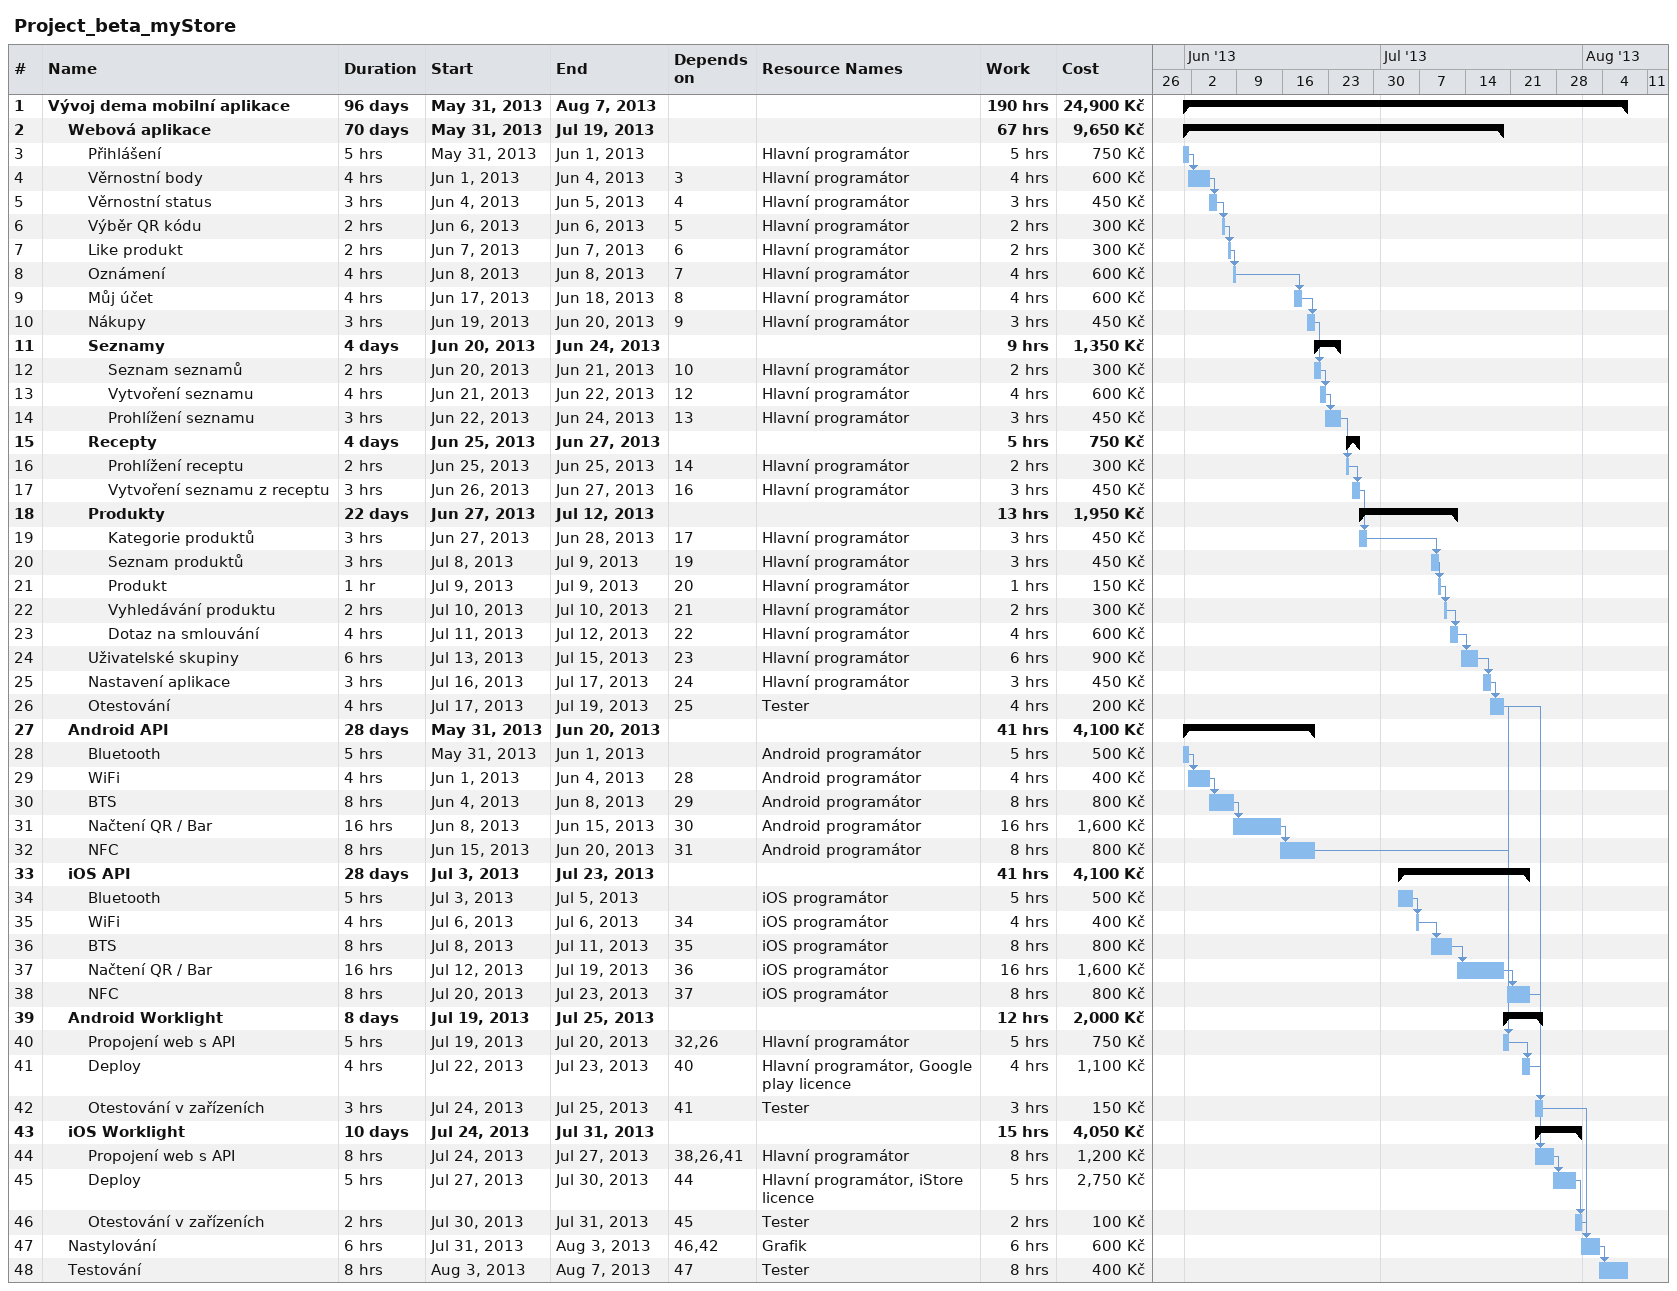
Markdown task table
Project_beta_myStore

| ID | Level | Task | Duration | Start | Finish | Predecessors | Resources | Work (h) | Cost (Kč) |
|---|---|---|---|---|---|---|---|---|---|
| 1 | 1 | **Vývoj dema mobilní aplikace** | 96d | 2013-05-31 | 2013-08-07 |  |  | 190 | 24900 |
| 2 | 2 | **Webová aplikace** | 70d | 2013-05-31 | 2013-07-19 |  |  | 67 | 9650 |
| 3 | 3 | Přihlášení | 5h | 2013-05-31 | 2013-06-01 |  | Hlavní programátor | 5 | 750 |
| 4 | 3 | Věrnostní body | 4h | 2013-06-01 | 2013-06-04 | 3 | Hlavní programátor | 4 | 600 |
| 5 | 3 | Věrnostní status | 3h | 2013-06-04 | 2013-06-05 | 4 | Hlavní programátor | 3 | 450 |
| 6 | 3 | Výběr QR kódu | 2h | 2013-06-06 | 2013-06-06 | 5 | Hlavní programátor | 2 | 300 |
| 7 | 3 | Like produkt | 2h | 2013-06-07 | 2013-06-07 | 6 | Hlavní programátor | 2 | 300 |
| 8 | 3 | Oznámení | 4h | 2013-06-08 | 2013-06-08 | 7 | Hlavní programátor | 4 | 600 |
| 9 | 3 | Můj účet | 4h | 2013-06-17 | 2013-06-18 | 8 | Hlavní programátor | 4 | 600 |
| 10 | 3 | Nákupy | 3h | 2013-06-19 | 2013-06-20 | 9 | Hlavní programátor | 3 | 450 |
| 11 | 3 | **Seznamy** | 4d | 2013-06-20 | 2013-06-24 |  |  | 9 | 1350 |
| 12 | 4 | Seznam seznamů | 2h | 2013-06-20 | 2013-06-21 | 10 | Hlavní programátor | 2 | 300 |
| 13 | 4 | Vytvoření seznamu | 4h | 2013-06-21 | 2013-06-22 | 12 | Hlavní programátor | 4 | 600 |
| 14 | 4 | Prohlížení seznamu | 3h | 2013-06-22 | 2013-06-24 | 13 | Hlavní programátor | 3 | 450 |
| 15 | 3 | **Recepty** | 4d | 2013-06-25 | 2013-06-27 |  |  | 5 | 750 |
| 16 | 4 | Prohlížení receptu | 2h | 2013-06-25 | 2013-06-25 | 14 | Hlavní programátor | 2 | 300 |
| 17 | 4 | Vytvoření seznamu z receptu | 3h | 2013-06-26 | 2013-06-27 | 16 | Hlavní programátor | 3 | 450 |
| 18 | 3 | **Produkty** | 22d | 2013-06-27 | 2013-07-12 |  |  | 13 | 1950 |
| 19 | 4 | Kategorie produktů | 3h | 2013-06-27 | 2013-06-28 | 17 | Hlavní programátor | 3 | 450 |
| 20 | 4 | Seznam produktů | 3h | 2013-07-08 | 2013-07-09 | 19 | Hlavní programátor | 3 | 450 |
| 21 | 4 | Produkt | 1h | 2013-07-09 | 2013-07-09 | 20 | Hlavní programátor | 1 | 150 |
| 22 | 4 | Vyhledávání produktu | 2h | 2013-07-10 | 2013-07-10 | 21 | Hlavní programátor | 2 | 300 |
| 23 | 4 | Dotaz na smlouvání | 4h | 2013-07-11 | 2013-07-12 | 22 | Hlavní programátor | 4 | 600 |
| 24 | 3 | Uživatelské skupiny | 6h | 2013-07-13 | 2013-07-15 | 23 | Hlavní programátor | 6 | 900 |
| 25 | 3 | Nastavení aplikace | 3h | 2013-07-16 | 2013-07-17 | 24 | Hlavní programátor | 3 | 450 |
| 26 | 3 | Otestování | 4h | 2013-07-17 | 2013-07-19 | 25 | Tester | 4 | 200 |
| 27 | 2 | **Android API** | 28d | 2013-05-31 | 2013-06-20 |  |  | 41 | 4100 |
| 28 | 3 | Bluetooth | 5h | 2013-05-31 | 2013-06-01 |  | Android programátor | 5 | 500 |
| 29 | 3 | WiFi | 4h | 2013-06-01 | 2013-06-04 | 28 | Android programátor | 4 | 400 |
| 30 | 3 | BTS | 8h | 2013-06-04 | 2013-06-08 | 29 | Android programátor | 8 | 800 |
| 31 | 3 | Načtení QR / Bar | 16h | 2013-06-08 | 2013-06-15 | 30 | Android programátor | 16 | 1600 |
| 32 | 3 | NFC | 8h | 2013-06-15 | 2013-06-20 | 31 | Android programátor | 8 | 800 |
| 33 | 2 | **iOS API** | 28d | 2013-07-03 | 2013-07-23 |  |  | 41 | 4100 |
| 34 | 3 | Bluetooth | 5h | 2013-07-03 | 2013-07-05 |  | iOS programátor | 5 | 500 |
| 35 | 3 | WiFi | 4h | 2013-07-06 | 2013-07-06 | 34 | iOS programátor | 4 | 400 |
| 36 | 3 | BTS | 8h | 2013-07-08 | 2013-07-11 | 35 | iOS programátor | 8 | 800 |
| 37 | 3 | Načtení QR / Bar | 16h | 2013-07-12 | 2013-07-19 | 36 | iOS programátor | 16 | 1600 |
| 38 | 3 | NFC | 8h | 2013-07-20 | 2013-07-23 | 37 | iOS programátor | 8 | 800 |
| 39 | 2 | **Android Worklight** | 8d | 2013-07-19 | 2013-07-25 |  |  | 12 | 2000 |
| 40 | 3 | Propojení web s API | 5h | 2013-07-19 | 2013-07-20 | 32, 26 | Hlavní programátor | 5 | 750 |
| 41 | 3 | Deploy | 4h | 2013-07-22 | 2013-07-23 | 40 | Hlavní programátor, Google play licence | 4 | 1100 |
| 42 | 3 | Otestování v zařízeních | 3h | 2013-07-24 | 2013-07-25 | 41 | Tester | 3 | 150 |
| 43 | 2 | **iOS Worklight** | 10d | 2013-07-24 | 2013-07-31 |  |  | 15 | 4050 |
| 44 | 3 | Propojení web s API | 8h | 2013-07-24 | 2013-07-27 | 38, 26, 41 | Hlavní programátor | 8 | 1200 |
| 45 | 3 | Deploy | 5h | 2013-07-27 | 2013-07-30 | 44 | Hlavní programátor, iStore licence | 5 | 2750 |
| 46 | 3 | Otestování v zařízeních | 2h | 2013-07-30 | 2013-07-31 | 45 | Tester | 2 | 100 |
| 47 | 2 | Nastylování | 6h | 2013-07-31 | 2013-08-03 | 46, 42 | Grafik | 6 | 600 |
| 48 | 2 | Testování | 8h | 2013-08-03 | 2013-08-07 | 47 | Tester | 8 | 400 |
